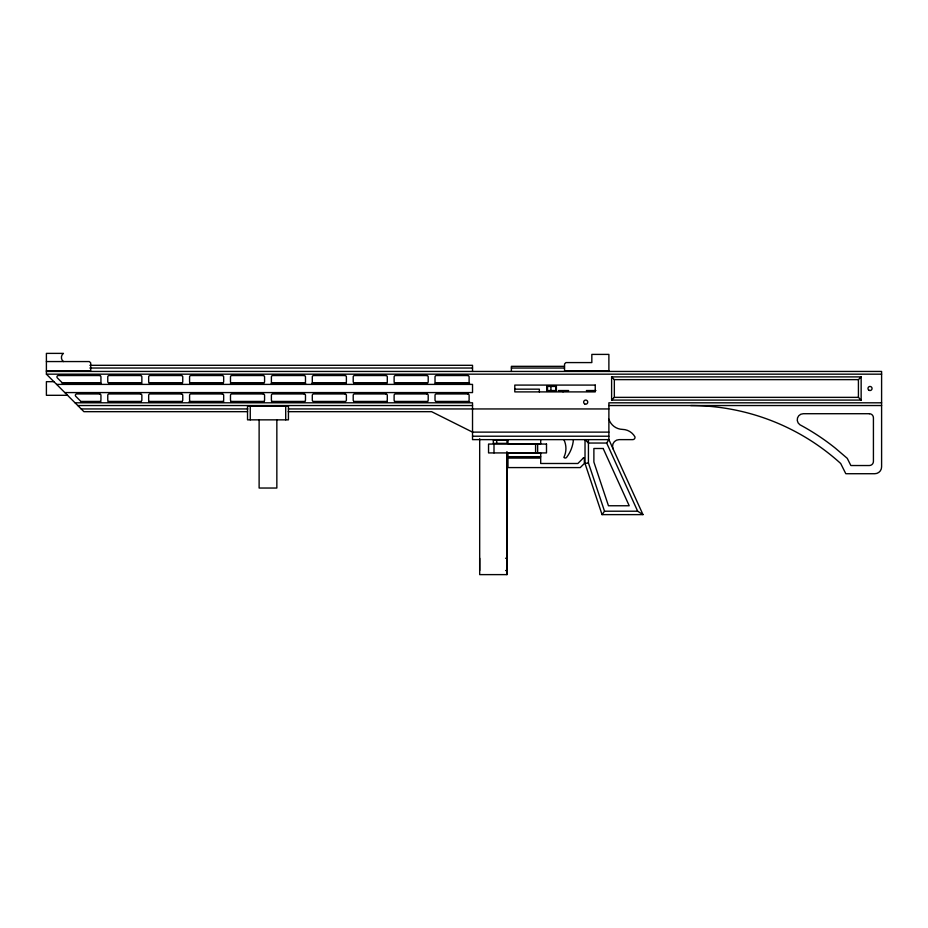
<?xml version="1.0" encoding="UTF-8"?>
<svg xmlns="http://www.w3.org/2000/svg" width="928" height="928" viewBox="0 0 928 928"><rect width="100%" height="100%" fill="white"/><g stroke="black" fill="none" stroke-linecap="round" stroke-linejoin="round"><path stroke-width="1.39" d="M479.683 438.758L479.683 574.618L506.955 574.618L506.955 452.029L506.955 574.618M496.724 443.375L496.724 439.965M606.692 443.039L588.433 443.039L585.023 439.628L585.023 463.49L602.063 514.622L642.976 514.622L637.675 511.212L606.692 443.039L608.884 439.628L608.884 402.81L881.6 402.81M602.063 514.622L604.522 511.212L588.433 462.933L588.433 439.628M611.61 400.084L614.336 397.358L858.423 397.358L861.149 400.084L861.149 376.896L611.61 376.896L611.61 400.084L861.149 400.084M611.61 376.896L614.336 379.633L858.423 379.633L861.149 376.896M585.023 463.49L588.433 462.933M46.4 361.56L89.355 361.56L90.712 362.929L90.712 370.759L46.4 370.759M89.877 365.307L472.526 365.307L472.526 371.444M564.433 366.328L511.386 366.328L511.386 371.444M89.877 368.033L472.526 368.033M511.386 368.033L564.433 368.033M608.884 370.759L564.56 370.759L564.56 363.95L565.929 362.581L591.832 362.581L591.832 354.403L608.884 354.403L608.884 371.444M46.4 371.444L881.6 371.444L881.6 466.9A6.821 6.821 0 0 1 874.779 473.721L845.802 473.721L840.687 463.49A223.091 223.091 0 0 0 690.699 405.536M63.44 361.56A5.116 5.116 0 0 1 63.44 353.382L46.4 353.382L46.4 374.17L881.6 374.17M53.905 381.675L46.4 381.675L46.4 395.305L67.535 395.305M62.188 383.218L101.338 383.218M108.588 383.218L141.938 383.218M149.188 383.218L182.538 383.218M189.788 383.218L223.138 383.218M230.388 383.218L263.738 383.218M270.988 383.218L305.776 383.218M311.576 383.218L346.376 383.218M353.626 383.218L386.976 383.218M394.226 383.218L427.576 383.218M434.826 383.218L469.626 383.218M56.631 384.401L472.526 384.401L472.526 392.579L64.809 392.579M515.098 389.168L539.342 389.168L539.342 391.894M558.424 390.537L568.655 390.537M586.38 390.537L595.927 390.537M565.106 391.222L563.888 391.222A13.978 13.978 0 0 0 562.948 391.825M80.62 401.685L100.874 401.685M108.1 401.685L141.358 401.685M148.596 401.685L181.853 401.685M189.08 401.685L223.787 401.685M231.026 401.685L264.283 401.685M271.51 401.685L304.767 401.685M313.444 401.685L345.262 401.685M353.939 401.685L387.196 401.685M394.435 401.685L427.692 401.685M436.369 401.685L469.626 401.685M75.04 402.81L472.526 402.81L472.526 439.628L608.884 439.628L642.976 514.622M77.766 405.536L472.526 405.536M608.884 405.536L881.6 405.536M81.177 408.946L247.857 408.946M288.446 408.946L608.884 408.946M247.614 411.672L83.903 411.672L46.4 374.17M288.179 411.672L431.613 411.672L472.526 432.123L608.884 432.123M472.526 436.218L608.884 436.218M507.976 456.669L540.699 456.669M604.522 511.212L637.675 511.212M505.586 558.262L506.955 558.262M505.586 570.534L506.955 570.534M858.423 379.633L858.423 397.358M614.336 379.633L614.336 397.358M550.93 386.442L550.93 390.537M540.699 439.628L540.699 443.712L507.976 443.712L507.976 439.628M537.637 444.06L537.637 452.922M535.584 444.06L535.584 452.922M493.998 444.06L493.998 452.922M479.683 558.262L479.683 570.534M285.708 406.22L285.708 419.85M276.846 419.85L276.846 488.035L259.121 488.035L259.121 419.85M250.258 406.22L250.258 419.85M563.888 439.628A20.23 20.23 0 0 1 563.888 457.353A1.705 1.705 0 0 0 566.614 457.353A33.744 33.744 0 0 0 573.423 439.628M613.118 448.932A6.589 6.589 0 0 1 619.104 439.628L632.745 439.628A2.262 2.262 0 0 0 634.949 436.856A14.686 14.686 0 0 0 622.514 429.397A14.686 14.686 0 0 1 608.884 419.178M506.955 439.965L506.955 443.375L493.313 443.375L493.313 439.965L506.955 439.965M583.318 458.038L577.866 463.49L540.699 463.49L540.699 458.038L507.976 458.038L507.976 467.584L580.244 467.584L584.338 463.49L584.338 458.038L583.318 458.038M99.574 375.538L58.278 375.538A1.369 1.369 0 0 0 57.316 377.87L62.095 382.638A1.369 1.369 0 0 0 63.058 383.032L99.574 383.032A1.369 1.369 0 0 0 100.943 381.675L100.943 376.896A1.369 1.369 0 0 0 99.574 375.538M140.488 375.538L109.121 375.538A1.369 1.369 0 0 0 107.764 376.896L107.764 381.675A1.369 1.369 0 0 0 109.121 383.032L140.488 383.032A1.369 1.369 0 0 0 141.856 381.675L141.856 376.896A1.369 1.369 0 0 0 140.488 375.538M181.401 375.538L150.034 375.538A1.369 1.369 0 0 0 148.666 376.896L148.666 381.675A1.369 1.369 0 0 0 150.034 383.032L181.401 383.032A1.369 1.369 0 0 0 182.758 381.675L182.758 376.896A1.369 1.369 0 0 0 181.401 375.538M222.302 375.538L190.936 375.538A1.369 1.369 0 0 0 189.579 376.896L189.579 381.675A1.369 1.369 0 0 0 190.936 383.032L222.302 383.032A1.369 1.369 0 0 0 223.671 381.675L223.671 376.896A1.369 1.369 0 0 0 222.302 375.538M263.216 375.538L231.849 375.538A1.369 1.369 0 0 0 230.48 376.896L230.48 381.675A1.369 1.369 0 0 0 231.849 383.032L263.216 383.032A1.369 1.369 0 0 0 264.573 381.675L264.573 376.896A1.369 1.369 0 0 0 263.216 375.538M304.117 375.538L272.751 375.538A1.369 1.369 0 0 0 271.394 376.896L271.394 381.675A1.369 1.369 0 0 0 272.751 383.032L304.117 383.032A1.369 1.369 0 0 0 305.486 381.675L305.486 376.896A1.369 1.369 0 0 0 304.117 375.538M345.03 375.538L313.664 375.538A1.369 1.369 0 0 0 312.295 376.896L312.295 381.675A1.369 1.369 0 0 0 313.664 383.032L345.03 383.032A1.369 1.369 0 0 0 346.388 381.675L346.388 376.896A1.369 1.369 0 0 0 345.03 375.538M385.932 375.538L354.577 375.538A1.369 1.369 0 0 0 353.208 376.896L353.208 381.675A1.369 1.369 0 0 0 354.577 383.032L385.932 383.032A1.369 1.369 0 0 0 387.301 381.675L387.301 376.896A1.369 1.369 0 0 0 385.932 375.538M426.845 375.538L395.479 375.538A1.369 1.369 0 0 0 394.122 376.896L394.122 381.675A1.369 1.369 0 0 0 395.479 383.032L426.845 383.032A1.369 1.369 0 0 0 428.202 381.675L428.202 376.896A1.369 1.369 0 0 0 426.845 375.538M467.747 375.538L436.392 375.538A1.369 1.369 0 0 0 435.023 376.896L435.023 381.675A1.369 1.369 0 0 0 436.392 383.032L467.747 383.032A1.369 1.369 0 0 0 469.116 381.675L469.116 376.896A1.369 1.369 0 0 0 467.747 375.538M595.242 385.085L514.796 385.085L514.796 391.894L595.242 391.894L595.242 385.085M556.382 385.77L546.836 385.77L546.836 391.222L556.382 391.222L556.382 385.77M555.698 386.442L547.52 386.442L547.52 390.537L555.698 390.537L555.698 386.442M99.574 393.948L76.688 393.948A1.369 1.369 0 0 0 75.725 396.268L80.504 401.047A1.369 1.369 0 0 0 81.467 401.441L99.574 401.441A1.369 1.369 0 0 0 100.943 400.084L100.943 395.305A1.369 1.369 0 0 0 99.574 393.948M140.488 393.948L109.121 393.948A1.369 1.369 0 0 0 107.764 395.305L107.764 400.084A1.369 1.369 0 0 0 109.121 401.441L140.488 401.441A1.369 1.369 0 0 0 141.856 400.084L141.856 395.305A1.369 1.369 0 0 0 140.488 393.948M181.401 393.948L150.034 393.948A1.369 1.369 0 0 0 148.666 395.305L148.666 400.084A1.369 1.369 0 0 0 150.034 401.441L181.401 401.441A1.369 1.369 0 0 0 182.758 400.084L182.758 395.305A1.369 1.369 0 0 0 181.401 393.948M222.302 393.948L190.936 393.948A1.369 1.369 0 0 0 189.579 395.305L189.579 400.084A1.369 1.369 0 0 0 190.936 401.441L222.302 401.441A1.369 1.369 0 0 0 223.671 400.084L223.671 395.305A1.369 1.369 0 0 0 222.302 393.948M263.216 393.948L231.849 393.948A1.369 1.369 0 0 0 230.48 395.305L230.48 400.084A1.369 1.369 0 0 0 231.849 401.441L263.216 401.441A1.369 1.369 0 0 0 264.573 400.084L264.573 395.305A1.369 1.369 0 0 0 263.216 393.948M304.117 393.948L272.751 393.948A1.369 1.369 0 0 0 271.394 395.305L271.394 400.084A1.369 1.369 0 0 0 272.751 401.441L304.117 401.441A1.369 1.369 0 0 0 305.486 400.084L305.486 395.305A1.369 1.369 0 0 0 304.117 393.948M345.03 393.948L313.664 393.948A1.369 1.369 0 0 0 312.295 395.305L312.295 400.084A1.369 1.369 0 0 0 313.664 401.441L345.03 401.441A1.369 1.369 0 0 0 346.388 400.084L346.388 395.305A1.369 1.369 0 0 0 345.03 393.948M385.932 393.948L354.577 393.948A1.369 1.369 0 0 0 353.208 395.305L353.208 400.084A1.369 1.369 0 0 0 354.577 401.441L385.932 401.441A1.369 1.369 0 0 0 387.301 400.084L387.301 395.305A1.369 1.369 0 0 0 385.932 393.948M426.845 393.948L395.479 393.948A1.369 1.369 0 0 0 394.122 395.305L394.122 400.084A1.369 1.369 0 0 0 395.479 401.441L426.845 401.441A1.369 1.369 0 0 0 428.202 400.084L428.202 395.305A1.369 1.369 0 0 0 426.845 393.948M467.747 393.948L436.392 393.948A1.369 1.369 0 0 0 435.023 395.305L435.023 400.084A1.369 1.369 0 0 0 436.392 401.441L467.747 401.441A1.369 1.369 0 0 0 469.116 400.084L469.116 395.305A1.369 1.369 0 0 0 467.747 393.948M288.434 406.22L247.532 406.22L247.532 419.85L288.434 419.85L288.434 406.22M869.327 413.714L803.277 413.714A6.032 6.032 0 0 0 799.866 424.734A231.269 231.269 0 0 1 835.386 448.201L847.264 458.339L850.86 465.531L869.327 465.531A4.095 4.095 0 0 0 873.422 461.448L873.422 417.809A4.095 4.095 0 0 0 869.327 413.714M546.499 444.06L488.546 444.06L488.546 452.922L546.499 452.922L546.499 444.06M603.177 448.491L593.885 448.491L593.885 462.051L608.455 505.76L629.207 505.76L603.177 448.491M540.699 453.258L507.976 453.258L507.976 457.353L540.699 457.353L540.699 453.258M584.675 403.9A2.042 2.042 0 0 0 587.749 402.126A2.042 2.042 0 0 0 584.675 400.351A2.042 2.042 0 0 0 584.675 403.9M868.991 390.259A2.042 2.042 0 0 0 872.053 388.496A2.042 2.042 0 0 0 868.991 386.721A2.042 2.042 0 0 0 868.991 390.259"/></g></svg>
